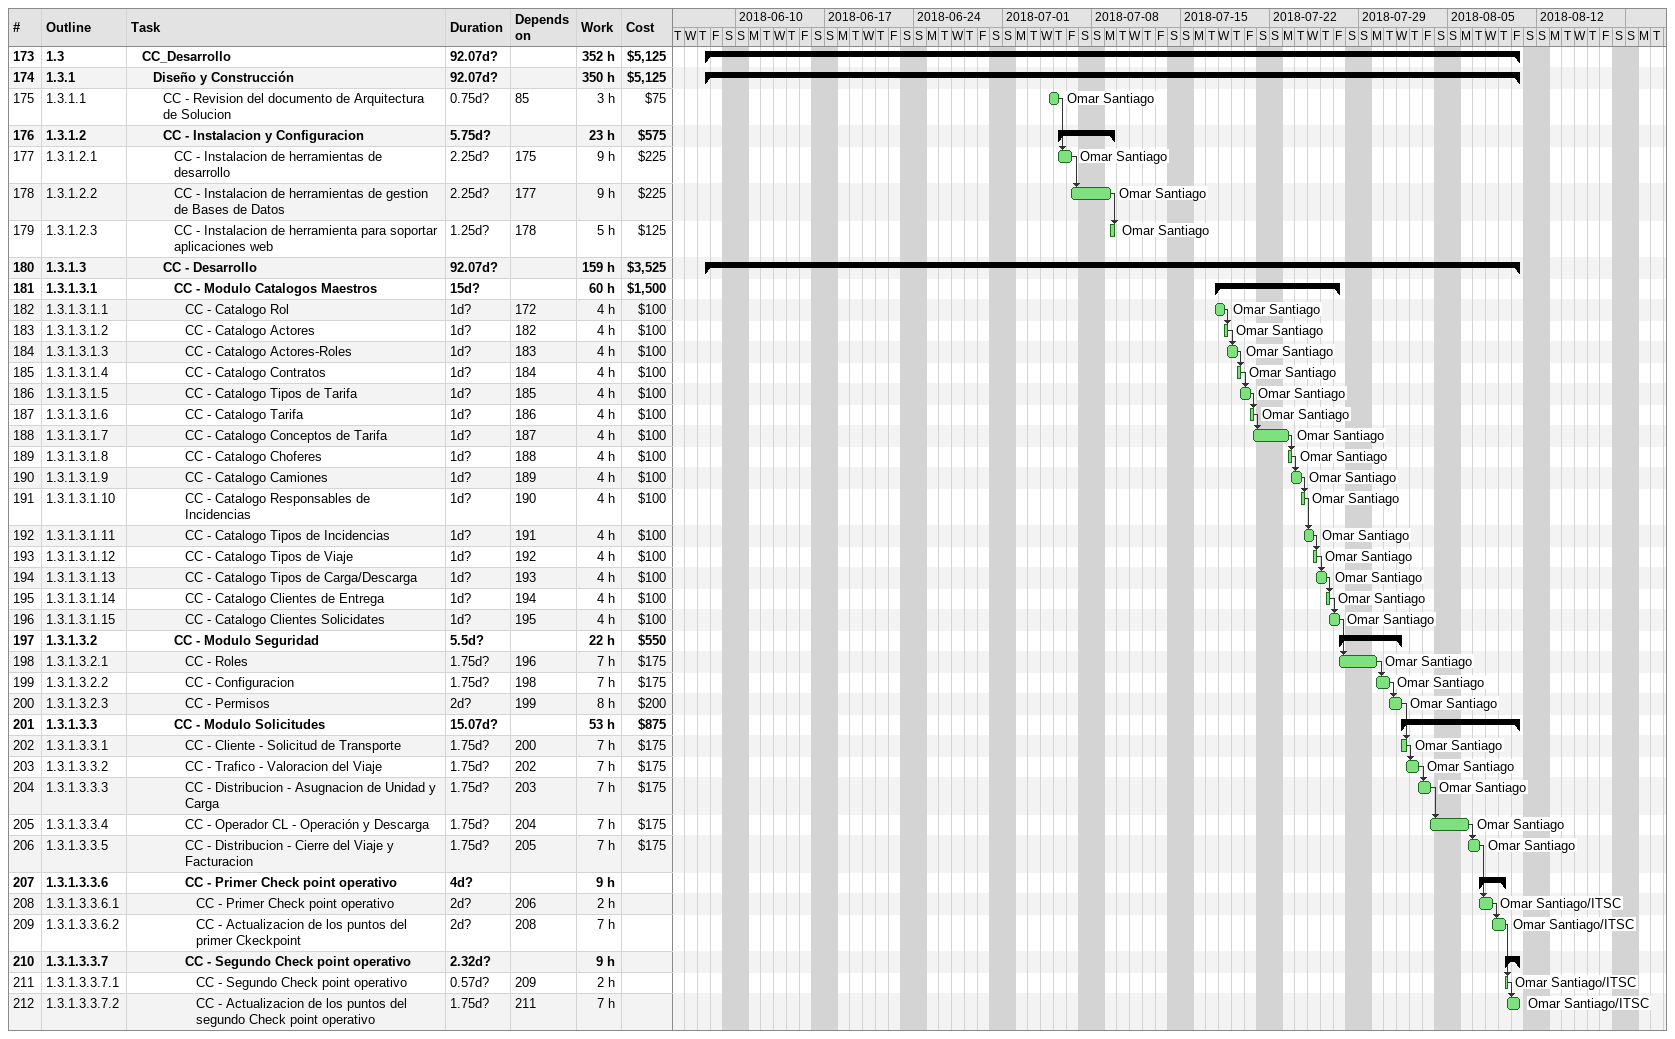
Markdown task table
| ID | WBS | Task | Duration | Start | Finish | Predecessors | Resources | Work (h) | Cost ($) |
|---|---|---|---|---|---|---|---|---|---|
| 173 | 1.3 | **CC_Desarrollo** | 92.07d? | 2018-06-07 | 2018-08-10 |  |  | 352 | 5125 |
| 174 | 1.3.1 | **Diseño y Construcción** | 92.07d? | 2018-06-07 | 2018-08-10 |  |  | 350 | 5125 |
| 175 | 1.3.1.1 | CC - Revision del documento de Arquitectura de Solucion | 0.75d? | 2018-07-04 | 2018-07-05 | 85 | Omar Santiago | 3 | 75 |
| 176 | 1.3.1.2 | **CC - Instalacion y Configuracion** | 5.75d? | 2018-07-05 | 2018-07-09 |  |  | 23 | 575 |
| 177 | 1.3.1.2.1 | CC - Instalacion de herramientas de desarrollo | 2.25d? | 2018-07-05 | 2018-07-06 | 175 | Omar Santiago | 9 | 225 |
| 178 | 1.3.1.2.2 | CC - Instalacion de herramientas de gestion de Bases de Datos | 2.25d? | 2018-07-06 | 2018-07-09 | 177 | Omar Santiago | 9 | 225 |
| 179 | 1.3.1.2.3 | CC - Instalacion de herramienta para soportar aplicaciones web | 1.25d? | 2018-07-09 | 2018-07-09 | 178 | Omar Santiago | 5 | 125 |
| 180 | 1.3.1.3 | **CC - Desarrollo** | 92.07d? | 2018-06-07 | 2018-08-10 |  |  | 159 | 3525 |
| 181 | 1.3.1.3.1 | **CC - Modulo Catalogos Maestros** | 15d? | 2018-07-17 | 2018-07-27 |  |  | 60 | 1500 |
| 182 | 1.3.1.3.1.1 | CC - Catalogo Rol | 1d? | 2018-07-17 | 2018-07-18 | 172 | Omar Santiago | 4 | 100 |
| 183 | 1.3.1.3.1.2 | CC - Catalogo Actores | 1d? | 2018-07-18 | 2018-07-18 | 182 | Omar Santiago | 4 | 100 |
| 184 | 1.3.1.3.1.3 | CC - Catalogo Actores-Roles | 1d? | 2018-07-18 | 2018-07-19 | 183 | Omar Santiago | 4 | 100 |
| 185 | 1.3.1.3.1.4 | CC - Catalogo Contratos | 1d? | 2018-07-19 | 2018-07-19 | 184 | Omar Santiago | 4 | 100 |
| 186 | 1.3.1.3.1.5 | CC - Catalogo Tipos de Tarifa | 1d? | 2018-07-19 | 2018-07-20 | 185 | Omar Santiago | 4 | 100 |
| 187 | 1.3.1.3.1.6 | CC - Catalogo Tarifa | 1d? | 2018-07-20 | 2018-07-20 | 186 | Omar Santiago | 4 | 100 |
| 188 | 1.3.1.3.1.7 | CC - Catalogo Conceptos de Tarifa | 1d? | 2018-07-20 | 2018-07-23 | 187 | Omar Santiago | 4 | 100 |
| 189 | 1.3.1.3.1.8 | CC - Catalogo Choferes | 1d? | 2018-07-23 | 2018-07-23 | 188 | Omar Santiago | 4 | 100 |
| 190 | 1.3.1.3.1.9 | CC - Catalogo Camiones | 1d? | 2018-07-23 | 2018-07-24 | 189 | Omar Santiago | 4 | 100 |
| 191 | 1.3.1.3.1.10 | CC - Catalogo Responsables de Incidencias | 1d? | 2018-07-24 | 2018-07-24 | 190 | Omar Santiago | 4 | 100 |
| 192 | 1.3.1.3.1.11 | CC - Catalogo Tipos de Incidencias | 1d? | 2018-07-24 | 2018-07-25 | 191 | Omar Santiago | 4 | 100 |
| 193 | 1.3.1.3.1.12 | CC - Catalogo Tipos de Viaje | 1d? | 2018-07-25 | 2018-07-25 | 192 | Omar Santiago | 4 | 100 |
| 194 | 1.3.1.3.1.13 | CC - Catalogo Tipos de Carga/Descarga | 1d? | 2018-07-25 | 2018-07-26 | 193 | Omar Santiago | 4 | 100 |
| 195 | 1.3.1.3.1.14 | CC - Catalogo Clientes de Entrega | 1d? | 2018-07-26 | 2018-07-26 | 194 | Omar Santiago | 4 | 100 |
| 196 | 1.3.1.3.1.15 | CC - Catalogo Clientes Solicidates | 1d? | 2018-07-26 | 2018-07-27 | 195 | Omar Santiago | 4 | 100 |
| 197 | 1.3.1.3.2 | **CC - Modulo Seguridad** | 5.5d? | 2018-07-27 | 2018-08-01 |  |  | 22 | 550 |
| 198 | 1.3.1.3.2.1 | CC - Roles | 1.75d? | 2018-07-27 | 2018-07-30 | 196 | Omar Santiago | 7 | 175 |
| 199 | 1.3.1.3.2.2 | CC - Configuracion | 1.75d? | 2018-07-30 | 2018-07-31 | 198 | Omar Santiago | 7 | 175 |
| 200 | 1.3.1.3.2.3 | CC - Permisos | 2d? | 2018-07-31 | 2018-08-01 | 199 | Omar Santiago | 8 | 200 |
| 201 | 1.3.1.3.3 | **CC - Modulo Solicitudes** | 15.07d? | 2018-08-01 | 2018-08-10 |  |  | 53 | 875 |
| 202 | 1.3.1.3.3.1 | CC - Cliente - Solicitud de Transporte | 1.75d? | 2018-08-01 | 2018-08-01 | 200 | Omar Santiago | 7 | 175 |
| 203 | 1.3.1.3.3.2 | CC - Trafico - Valoracion del Viaje | 1.75d? | 2018-08-01 | 2018-08-02 | 202 | Omar Santiago | 7 | 175 |
| 204 | 1.3.1.3.3.3 | CC - Distribucion - Asugnacion de Unidad y Carga | 1.75d? | 2018-08-02 | 2018-08-03 | 203 | Omar Santiago | 7 | 175 |
| 205 | 1.3.1.3.3.4 | CC - Operador CL - Operación y Descarga | 1.75d? | 2018-08-03 | 2018-08-06 | 204 | Omar Santiago | 7 | 175 |
| 206 | 1.3.1.3.3.5 | CC - Distribucion - Cierre del Viaje y Facturacion | 1.75d? | 2018-08-06 | 2018-08-07 | 205 | Omar Santiago | 7 | 175 |
| 207 | 1.3.1.3.3.6 | **CC - Primer Check point operativo** | 4d? | 2018-08-07 | 2018-08-09 |  |  | 9 |  |
| 208 | 1.3.1.3.3.6.1 | CC - Primer Check point operativo | 2d? | 2018-08-07 | 2018-08-08 | 206 | Omar Santiago/ITSC | 2 |  |
| 209 | 1.3.1.3.3.6.2 | CC - Actualizacion de los puntos del primer Ckeckpoint | 2d? | 2018-08-08 | 2018-08-09 | 208 | Omar Santiago/ITSC | 7 |  |
| 210 | 1.3.1.3.3.7 | **CC - Segundo Check point operativo** | 2.32d? | 2018-08-09 | 2018-08-10 |  |  | 9 |  |
| 211 | 1.3.1.3.3.7.1 | CC - Segundo Check point operativo | 0.57d? | 2018-08-09 | 2018-08-09 | 209 | Omar Santiago/ITSC | 2 |  |
| 212 | 1.3.1.3.3.7.2 | CC - Actualizacion de los puntos del segundo Check point operativo | 1.75d? | 2018-08-09 | 2018-08-10 | 211 | Omar Santiago/ITSC | 7 |  |
